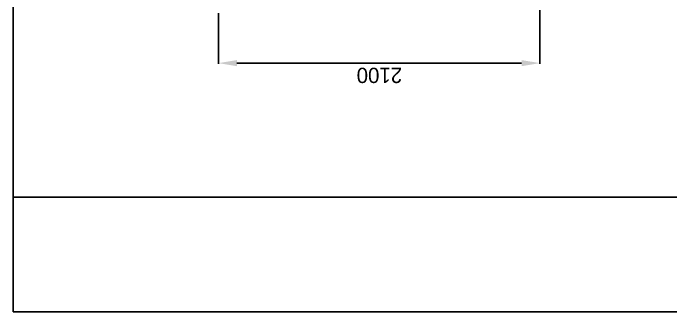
# Model space of a CAD drawing. Header units: millimetres. Extents: x -32 to 1412, y -324 to 2887.
# Drawn here: x 502.3 to 545.28, y 1867.69 to 1887.22 of the extents above; entities that cross this region are included whole.
import ezdxf

# ---------------------------------------------------------------- set-up
doc = ezdxf.new("R2010")
doc.units = ezdxf.units.MM
doc.header["$LTSCALE"] = 0.5
doc.layers.get('0').update_dxf_attribs({"linetype": 'CONTINUOUS'})
doc.layers.add('ESQUADRIA', color=7, linetype='CONTINUOUS')
doc.layers.add('ESTRUTURA', color=7, linetype='ByBlock')

msp = doc.modelspace()

# ---------------------------------------------------------------- linework, layer by layer
at = {"color": 2}
for p, q in [((515.722, 1887.214), (515.722, 1883.903)), ((536.725, 1887.408), (536.725, 1883.903)), ((516.922, 1883.953), (535.525, 1883.953))]:
    msp.add_line(p, q, dxfattribs=at)
at = {"color": 1}
msp.add_lwpolyline([(502.304, 1867.692), (502.304, 1993.84), (591.416, 1993.84), (591.416, 1867.692), (502.304, 1867.692)], dxfattribs=at)
at = {"color": 2}
for points in [[(516.922, 1883.753), (516.922, 1884.153), (515.722, 1883.953)], [(535.525, 1883.753), (535.525, 1884.153), (536.725, 1883.953)]]:
    msp.add_solid(points, dxfattribs=at)
at = {"layer": 'ESQUADRIA'}
for p, q in [((502.304, 1867.692), (502.304, 1993.84)), ((502.304, 1875.193), (591.416, 1875.193)), ((502.304, 1867.692), (591.416, 1867.692))]:
    msp.add_line(p, q, dxfattribs=at)

# ---------------------------------------------------------------- texts
at = {"layer": 'ESTRUTURA', "color": 3}
msp.add_text('2100', height=1, rotation=180, dxfattribs=at).set_placement((527.724, 1883.653))

doc.saveas('drawing.dxf')
